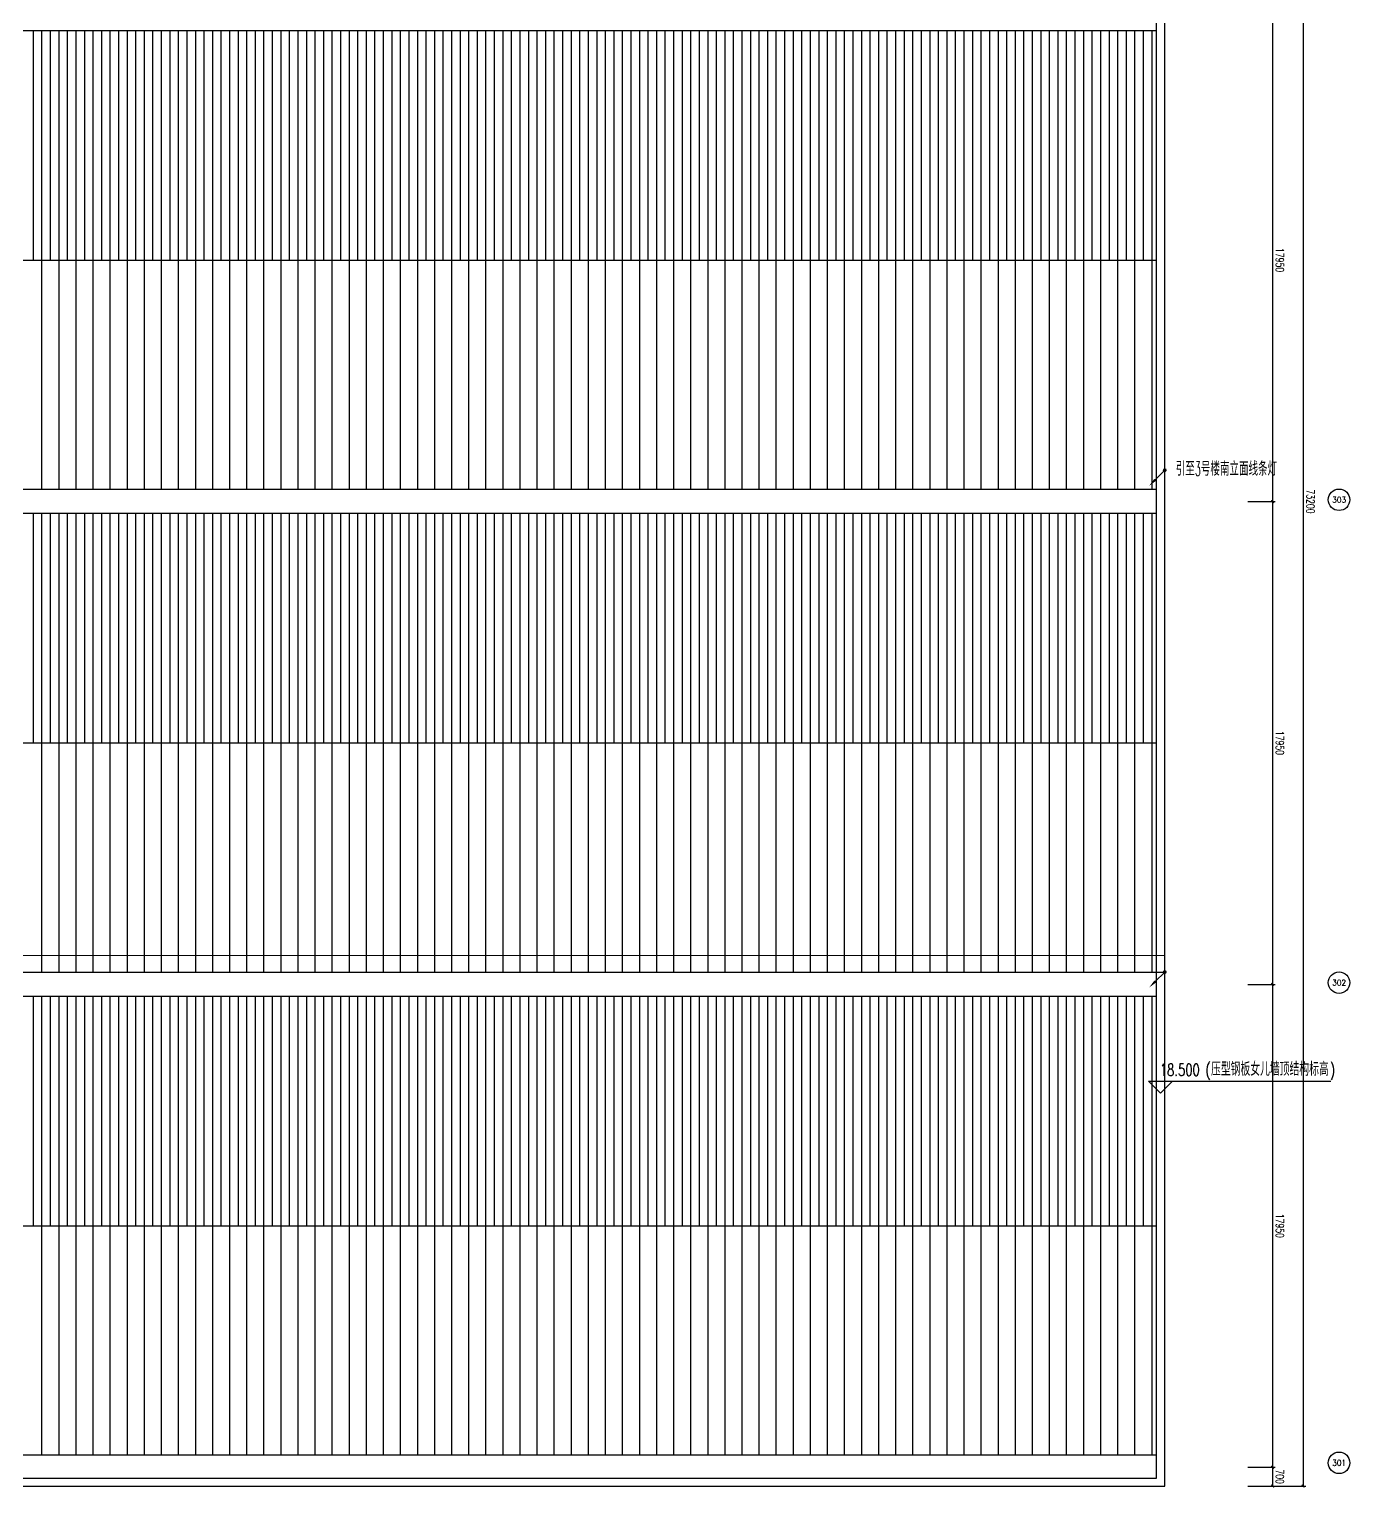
# Model space of a CAD drawing. Extents: x -474411 to 577939, y 0 to 1014176.
# Drawn here: x 329724 to 378830, y 548156 to 602377 of the extents above; entities that cross this region are included whole.
import ezdxf
from ezdxf.enums import TextEntityAlignment as Align

# ---------------------------------------------------------------- set-up
doc = ezdxf.new("R2010")
doc.units = 0
doc.header["$LTSCALE"] = 1000
doc.header["$MEASUREMENT"] = 0
doc.layers.get('Defpoints').update_dxf_attribs({"color": 210})
doc.layers.add('.灯具', color=3, linetype='Continuous', lineweight=25)
for name, color, linetype in [('A-AXIS-D', 1, 'Continuous'), ('A-AXIS-SYMB', 3, 'Continuous'), ('A-HATCH-2', 251, 'Continuous'), ('A-LIN-V', 9, 'Continuous'), ('A-SFCE', 30, 'Continuous'), ('LWIRE', 4, 'Continuous'), ('PUB_TEXT', 7, 'Continuous'), ('照明-灯具', 3, 'Continuous')]:
    doc.layers.add(name, color=color, linetype=linetype)
doc.styles.add('_TCH_AXIS', font='COMPLEX', dxfattribs={"bigfont": 'GBCBIG'})
doc.styles.add('_TCH_DIM', font='SIMPLEX', dxfattribs={"bigfont": 'GBCBIG'})
doc.styles.add('_TCH_DIM_T3', font='SIMPLEX', dxfattribs={"width": 0.705882, "bigfont": 'GBCBIG'})
doc.styles.add('_TEL_DIM', font='SIMPLEX', dxfattribs={"width": 0.8, "height": 3.5, "bigfont": 'HZTXT'})
doc.styles.add('A-DIM_T3', font='SIMPLEX', dxfattribs={"width": 0.705882, "bigfont": 'GBCBIG'})
doc.styles.get("Standard").update_dxf_attribs({"font": 'gbenor.shx', "bigfont": 'gbcbig.shx'})
doc.dimstyles.new('_TCH_ARCH&&100', dxfattribs={"dimtxt": 297.5, "dimasz": 100, "dimexe": 100, "dimexo": 100, "dimgap": 126.25, "dimtad": 1, "dimdec": 0, "dimzin": 0, "dimdsep": 46, "dimtxsty": '_TCH_DIM_T3', "dimblk": 'ARCHTICK', "dimcen": 0.09, "dimclrt": 7, "dimazin": 2, "dimtfac": 1, "dimtdec": 0, "dimtix": 1, "dimtmove": 2, "dimatfit": 3, "dimfxl": 0, "dimtolj": 1, "dimtzin": 0, "dimarcsym": 0})
doc.dimstyles.new('A-DIM&&100', dxfattribs={"dimtxt": 297.5, "dimasz": 100, "dimexe": 100, "dimexo": 100, "dimgap": 126.25, "dimtad": 1, "dimdec": 0, "dimzin": 0, "dimdsep": 46, "dimtxsty": 'A-DIM_T3', "dimblk": 'ARCHTICK', "dimcen": 0.09, "dimclrt": 7, "dimazin": 2, "dimtfac": 1, "dimtdec": 0, "dimtix": 1, "dimtmove": 2, "dimatfit": 3, "dimfxl": 0, "dimtolj": 1, "dimtzin": 0, "dimarcsym": 0})

# ---------------------------------------------------------------- blocks, each defined once
blk = doc.blocks.new('_ArchTick')
at = {"color": 0, "linetype": 'ByBlock', "const_width": 0.4}
blk.add_lwpolyline([(-0.5, -0.5), (0.5, 0.5)], dxfattribs=at)
blk = doc.blocks.new('*D806')
at = {"layer": 'A-AXIS-D', "color": 0, "lineweight": -2}
for p, q in [((375040, 602770), (376056, 602770)), ((375956, 602770), (375956, 584820)), ((375040, 584820), (376056, 584820))]:
    blk.add_line(p, q, dxfattribs=at)
at = {"layer": 'Defpoints', "color": 0}
for p in [(374940, 602770), (374940, 584820), (375956, 584820)]:
    blk.add_point(p, dxfattribs=at)
at = {"layer": 'A-AXIS-D', "color": 0, "lineweight": -2, "xscale": 100, "yscale": 100, "zscale": 100}
for p, rotation in [((375956, 602770), 90), ((375956, 584820), 270)]:
    blk.add_blockref('_ArchTick', p, dxfattribs=dict(at, rotation=rotation))
at = {"layer": 'A-AXIS-D', "color": 7, "insert": (376231, 593795), "char_height": 297.5, "attachment_point": 5, "rotation": 270, "style": 'A-DIM_T3'}
blk.add_mtext('\\A1;17950', dxfattribs=at)
blk = doc.blocks.new('*D833')
at = {"layer": 'A-AXIS-D', "color": 0, "lineweight": -2}
for p, q in [((375040, 584820), (376056, 584820)), ((375956, 584820), (375956, 566870)), ((375040, 566870), (376056, 566870))]:
    blk.add_line(p, q, dxfattribs=at)
at = {"layer": 'Defpoints', "color": 0}
for p in [(374940, 584820), (374940, 566870), (375956, 566870)]:
    blk.add_point(p, dxfattribs=at)
at = {"layer": 'A-AXIS-D', "color": 0, "lineweight": -2, "xscale": 100, "yscale": 100, "zscale": 100}
for p, rotation in [((375956, 584820), 90), ((375956, 566870), 270)]:
    blk.add_blockref('_ArchTick', p, dxfattribs=dict(at, rotation=rotation))
at = {"layer": 'A-AXIS-D', "color": 7, "insert": (376231, 575845), "char_height": 297.5, "attachment_point": 5, "rotation": 270, "style": 'A-DIM_T3'}
blk.add_mtext('\\A1;17950', dxfattribs=at)
blk = doc.blocks.new('*D834')
at = {"layer": 'A-AXIS-D', "color": 0, "lineweight": -2}
for p, q in [((375040, 566870), (376056, 566870)), ((375956, 566870), (375956, 548920)), ((375040, 548920), (376056, 548920))]:
    blk.add_line(p, q, dxfattribs=at)
at = {"layer": 'Defpoints', "color": 0}
for p in [(374940, 566870), (374940, 548920), (375956, 548920)]:
    blk.add_point(p, dxfattribs=at)
at = {"layer": 'A-AXIS-D', "color": 0, "lineweight": -2, "xscale": 100, "yscale": 100, "zscale": 100}
for p, rotation in [((375956, 566870), 90), ((375956, 548920), 270)]:
    blk.add_blockref('_ArchTick', p, dxfattribs=dict(at, rotation=rotation))
at = {"layer": 'A-AXIS-D', "color": 7, "insert": (376231, 557895), "char_height": 297.5, "attachment_point": 5, "rotation": 270, "style": 'A-DIM_T3'}
blk.add_mtext('\\A1;17950', dxfattribs=at)
blk = doc.blocks.new('*D835')
at = {"layer": 'A-AXIS-D', "color": 0, "lineweight": -2}
for p, q in [((375040, 548920), (376056, 548920)), ((375956, 548920), (375956, 548220)), ((375040, 548220), (376056, 548220))]:
    blk.add_line(p, q, dxfattribs=at)
at = {"layer": 'Defpoints', "color": 0}
for p in [(374940, 548920), (374940, 548220), (375956, 548220)]:
    blk.add_point(p, dxfattribs=at)
at = {"layer": 'A-AXIS-D', "color": 0, "lineweight": -2, "xscale": 100, "yscale": 100, "zscale": 100}
for p, rotation in [((375956, 548920), 90), ((375956, 548220), 270)]:
    blk.add_blockref('_ArchTick', p, dxfattribs=dict(at, rotation=rotation))
at = {"layer": 'A-AXIS-D', "color": 7, "insert": (376231, 548570), "char_height": 297.5, "attachment_point": 5, "rotation": 270, "style": 'A-DIM_T3'}
blk.add_mtext('\\A1;700', dxfattribs=at)
blk = doc.blocks.new('*D942')
at = {"layer": 'A-AXIS-D', "color": 0, "lineweight": -2}
for p, q in [((375300, 621420), (377195, 621420)), ((377095, 621420), (377095, 548220)), ((375300, 548220), (377195, 548220))]:
    blk.add_line(p, q, dxfattribs=at)
at = {"layer": 'Defpoints', "color": 0}
for p in [(375200, 621420), (375200, 548220), (377095, 548220)]:
    blk.add_point(p, dxfattribs=at)
at = {"layer": 'A-AXIS-D', "color": 0, "lineweight": -2, "xscale": 100, "yscale": 100, "zscale": 100}
for p, rotation in [((377095, 621420), 90), ((377095, 548220), 270)]:
    blk.add_blockref('_ArchTick', p, dxfattribs=dict(at, rotation=rotation))
at = {"layer": 'A-AXIS-D', "color": 7, "insert": (377370, 584820), "char_height": 297.5, "attachment_point": 5, "rotation": 270, "style": '_TCH_DIM_T3'}
blk.add_mtext('\\A1;73200', dxfattribs=at)
blk = doc.blocks.new('$TelecSys$00000080')
for p, q in [((-0.7, -0.7), (0, 0)), ((0.1, 0.1), (0.1, 0.1)), ((-0.1, -0.1), (-0.1, -0.1))]:
    blk.add_line(p, q)
at = {"const_width": 0.142}
blk.add_lwpolyline([(0.07, 0, 1), (-0.07, 0, 1)], format="xyb", close=True, dxfattribs=at)
blk.add_solid([(-0.63, -0.77), (-0.77, -0.63), (-1.15, -1.15)])
at = {"width": 0.8, "flags": 9}
blk.add_attdef('A', (0, 0), '', height=0.00002, rotation=180, dxfattribs=at)

msp = doc.modelspace()

# ---------------------------------------------------------------- linework, layer by layer
at = {"layer": 'A-AXIS-D', "color": 8}
for centre in [(378429.6, 584884.3), (378429.6, 566934.3), (378429.6, 549084.3)]:
    msp.add_circle(centre, 400, dxfattribs=at)
at = {"layer": 'A-AXIS-SYMB', "color": 8}
for p, q in [((371790, 562820), (371340, 563270)), ((371340, 563270), (378120, 563270)), ((371790, 562820), (372240, 563270))]:
    msp.add_line(p, q, dxfattribs=at)
at = {"layer": 'A-HATCH-2', "color": 8, "linetype": 'Continuous'}
for p, q in [((329882.5, 593795), (329882.5, 602320)), ((330200, 593795), (330200, 602320)), ((330517.5, 593795), (330517.5, 602320)), ((330835, 593795), (330835, 602320)), ((331152.5, 593795), (331152.5, 602320)), ((331470, 593795), (331470, 602320)), ((331787.5, 593795), (331787.5, 602320)), ((332105, 593795), (332105, 602320)), ((332422.5, 593795), (332422.5, 602320)), ((332740, 593795), (332740, 602320)), ((333057.5, 593795), (333057.5, 602320)), ((333375, 593795), (333375, 602320)), ((333692.5, 593795), (333692.5, 602320)), ((334010, 593795), (334010, 602320)), ((334327.5, 593795), (334327.5, 602320)), ((334645, 593795), (334645, 602320)), ((334962.5, 593795), (334962.5, 602320)), ((335280, 593795), (335280, 602320)), ((335597.5, 593795), (335597.5, 602320)), ((335915, 593795), (335915, 602320)), ((336232.5, 593795), (336232.5, 602320)), ((336550, 593795), (336550, 602320)), ((336867.5, 593795), (336867.5, 602320)), ((337185, 593795), (337185, 602320)), ((337502.5, 593795), (337502.5, 602320)), ((337820, 593795), (337820, 602320)), ((338137.5, 593795), (338137.5, 602320)), ((338455, 593795), (338455, 602320)), ((338772.5, 593795), (338772.5, 602320)), ((339090, 593795), (339090, 602320)), ((339407.5, 593795), (339407.5, 602320)), ((339725, 593795), (339725, 602320)), ((340042.5, 593795), (340042.5, 602320)), ((340360, 593795), (340360, 602320)), ((340677.5, 593795), (340677.5, 602320)), ((340995, 593795), (340995, 602320)), ((341312.5, 593795), (341312.5, 602320)), ((341630, 593795), (341630, 602320)), ((341947.5, 593795), (341947.5, 602320)), ((342265, 593795), (342265, 602320)), ((342582.5, 593795), (342582.5, 602320)), ((342900, 593795), (342900, 602320)), ((343217.5, 593795), (343217.5, 602320)), ((343535, 593795), (343535, 602320)), ((343852.5, 593795), (343852.5, 602320)), ((344170, 593795), (344170, 602320)), ((344487.5, 593795), (344487.5, 602320)), ((344805, 593795), (344805, 602320)), ((345122.5, 593795), (345122.5, 602320)), ((345440, 593795), (345440, 602320)), ((345757.5, 593795), (345757.5, 602320)), ((346075, 593795), (346075, 602320)), ((346392.5, 593795), (346392.5, 602320)), ((346710, 593795), (346710, 602320)), ((347027.5, 593795), (347027.5, 602320)), ((347345, 593795), (347345, 602320)), ((347662.5, 593795), (347662.5, 602320)), ((347980, 593795), (347980, 602320)), ((348297.5, 593795), (348297.5, 602320)), ((348615, 593795), (348615, 602320)), ((348932.5, 593795), (348932.5, 602320)), ((349250, 593795), (349250, 602320)), ((349567.5, 593795), (349567.5, 602320)), ((349885, 593795), (349885, 602320)), ((350202.5, 593795), (350202.5, 602320)), ((350520, 593795), (350520, 602320)), ((350837.5, 593795), (350837.5, 602320)), ((351155, 593795), (351155, 602320)), ((351472.5, 593795), (351472.5, 602320)), ((351790, 593795), (351790, 602320)), ((352107.5, 593795), (352107.5, 602320)), ((352425, 593795), (352425, 602320)), ((352742.5, 593795), (352742.5, 602320)), ((353060, 593795), (353060, 602320)), ((353377.5, 593795), (353377.5, 602320)), ((353695, 593795), (353695, 602320)), ((354012.5, 593795), (354012.5, 602320)), ((354330, 593795), (354330, 602320)), ((354647.5, 593795), (354647.5, 602320)), ((354965, 593795), (354965, 602320)), ((355282.5, 593795), (355282.5, 602320)), ((355600, 593795), (355600, 602320)), ((355917.5, 593795), (355917.5, 602320)), ((356235, 593795), (356235, 602320)), ((356552.5, 593795), (356552.5, 602320)), ((356870, 593795), (356870, 602320)), ((357187.5, 593795), (357187.5, 602320)), ((357505, 593795), (357505, 602320)), ((357822.5, 593795), (357822.5, 602320)), ((358140, 593795), (358140, 602320)), ((358457.5, 593795), (358457.5, 602320)), ((358775, 593795), (358775, 602320)), ((359092.5, 593795), (359092.5, 602320)), ((359410, 593795), (359410, 602320)), ((359727.5, 593795), (359727.5, 602320)), ((360045, 593795), (360045, 602320)), ((360362.5, 593795), (360362.5, 602320)), ((360680, 593795), (360680, 602320)), ((360997.5, 593795), (360997.5, 602320)), ((361315, 593795), (361315, 602320)), ((361632.5, 593795), (361632.5, 602320)), ((361950, 593795), (361950, 602320)), ((362267.5, 593795), (362267.5, 602320)), ((362585, 593795), (362585, 602320)), ((362902.5, 593795), (362902.5, 602320)), ((363220, 593795), (363220, 602320)), ((363537.5, 593795), (363537.5, 602320)), ((363855, 593795), (363855, 602320)), ((364172.5, 593795), (364172.5, 602320)), ((364490, 593795), (364490, 602320)), ((364807.5, 593795), (364807.5, 602320)), ((365125, 593795), (365125, 602320)), ((365442.5, 593795), (365442.5, 602320)), ((365760, 593795), (365760, 602320)), ((366077.5, 593795), (366077.5, 602320)), ((366395, 593795), (366395, 602320)), ((366712.5, 593795), (366712.5, 602320)), ((367030, 593795), (367030, 602320)), ((367347.5, 593795), (367347.5, 602320)), ((367665, 593795), (367665, 602320)), ((367982.5, 593795), (367982.5, 602320)), ((368300, 593795), (368300, 602320)), ((368617.5, 593795), (368617.5, 602320)), ((368935, 593795), (368935, 602320)), ((369252.5, 593795), (369252.5, 602320)), ((369570, 593795), (369570, 602320)), ((369887.5, 593795), (369887.5, 602320)), ((370205, 593795), (370205, 602320)), ((370522.5, 593795), (370522.5, 602320)), ((370840, 593795), (370840, 602320)), ((371157.5, 593795), (371157.5, 602320)), ((371475, 593795), (371475, 602320)), ((330200, 585270), (330200, 593795)), ((330835, 585270), (330835, 593795)), ((331470, 585270), (331470, 593795)), ((332105, 585270), (332105, 593795)), ((332740, 585270), (332740, 593795)), ((333375, 585270), (333375, 593795)), ((334010, 585270), (334010, 593795)), ((334645, 585270), (334645, 593795)), ((335280, 585270), (335280, 593795)), ((335915, 585270), (335915, 593795)), ((336550, 585270), (336550, 593795)), ((337185, 585270), (337185, 593795)), ((337820, 585270), (337820, 593795)), ((338455, 585270), (338455, 593795)), ((339090, 585270), (339090, 593795)), ((339725, 585270), (339725, 593795)), ((340360, 585270), (340360, 593795)), ((340995, 585270), (340995, 593795)), ((341630, 585270), (341630, 593795)), ((342265, 585270), (342265, 593795)), ((342900, 585270), (342900, 593795)), ((343535, 585270), (343535, 593795)), ((344170, 585270), (344170, 593795)), ((344805, 585270), (344805, 593795)), ((345440, 585270), (345440, 593795)), ((346075, 585270), (346075, 593795)), ((346710, 585270), (346710, 593795)), ((347345, 585270), (347345, 593795)), ((347980, 585270), (347980, 593795)), ((348615, 585270), (348615, 593795)), ((349250, 585270), (349250, 593795)), ((349885, 585270), (349885, 593795)), ((350520, 585270), (350520, 593795)), ((351155, 585270), (351155, 593795)), ((351790, 585270), (351790, 593795)), ((352425, 585270), (352425, 593795)), ((353060, 585270), (353060, 593795)), ((353695, 585270), (353695, 593795)), ((354330, 585270), (354330, 593795)), ((354965, 585270), (354965, 593795)), ((355600, 585270), (355600, 593795)), ((356235, 585270), (356235, 593795)), ((356870, 585270), (356870, 593795)), ((357505, 585270), (357505, 593795)), ((358140, 585270), (358140, 593795)), ((358775, 585270), (358775, 593795)), ((359410, 585270), (359410, 593795)), ((360045, 585270), (360045, 593795)), ((360680, 585270), (360680, 593795)), ((361315, 585270), (361315, 593795)), ((361950, 585270), (361950, 593795)), ((362585, 585270), (362585, 593795)), ((363220, 585270), (363220, 593795)), ((363855, 585270), (363855, 593795)), ((364490, 585270), (364490, 593795)), ((365125, 585270), (365125, 593795)), ((365760, 585270), (365760, 593795)), ((366395, 585270), (366395, 593795)), ((367030, 585270), (367030, 593795)), ((367665, 585270), (367665, 593795)), ((368300, 585270), (368300, 593795)), ((368935, 585270), (368935, 593795)), ((369570, 585270), (369570, 593795)), ((370205, 585270), (370205, 593795)), ((370840, 585270), (370840, 593795)), ((371475, 585270), (371475, 593795)), ((329882.5, 575845), (329882.5, 584370)), ((330200, 575845), (330200, 584370)), ((330517.5, 575845), (330517.5, 584370)), ((330835, 575845), (330835, 584370)), ((331152.5, 575845), (331152.5, 584370)), ((331470, 575845), (331470, 584370)), ((331787.5, 575845), (331787.5, 584370)), ((332105, 575845), (332105, 584370)), ((332422.5, 575845), (332422.5, 584370)), ((332740, 575845), (332740, 584370)), ((333057.5, 575845), (333057.5, 584370)), ((333375, 575845), (333375, 584370)), ((333692.5, 575845), (333692.5, 584370)), ((334010, 575845), (334010, 584370)), ((334327.5, 575845), (334327.5, 584370)), ((334645, 575845), (334645, 584370)), ((334962.5, 575845), (334962.5, 584370)), ((335280, 575845), (335280, 584370)), ((335597.5, 575845), (335597.5, 584370)), ((335915, 575845), (335915, 584370)), ((336232.5, 575845), (336232.5, 584370)), ((336550, 575845), (336550, 584370)), ((336867.5, 575845), (336867.5, 584370)), ((337185, 575845), (337185, 584370)), ((337502.5, 575845), (337502.5, 584370)), ((337820, 575845), (337820, 584370)), ((338137.5, 575845), (338137.5, 584370)), ((338455, 575845), (338455, 584370)), ((338772.5, 575845), (338772.5, 584370)), ((339090, 575845), (339090, 584370)), ((339407.5, 575845), (339407.5, 584370)), ((339725, 575845), (339725, 584370)), ((340042.5, 575845), (340042.5, 584370)), ((340360, 575845), (340360, 584370)), ((340677.5, 575845), (340677.5, 584370)), ((340995, 575845), (340995, 584370)), ((341312.5, 575845), (341312.5, 584370)), ((341630, 575845), (341630, 584370)), ((341947.5, 575845), (341947.5, 584370)), ((342265, 575845), (342265, 584370)), ((342582.5, 575845), (342582.5, 584370)), ((342900, 575845), (342900, 584370)), ((343217.5, 575845), (343217.5, 584370)), ((343535, 575845), (343535, 584370)), ((343852.5, 575845), (343852.5, 584370)), ((344170, 575845), (344170, 584370)), ((344487.5, 575845), (344487.5, 584370)), ((344805, 575845), (344805, 584370)), ((345122.5, 575845), (345122.5, 584370)), ((345440, 575845), (345440, 584370)), ((345757.5, 575845), (345757.5, 584370)), ((346075, 575845), (346075, 584370)), ((346392.5, 575845), (346392.5, 584370)), ((346710, 575845), (346710, 584370)), ((347027.5, 575845), (347027.5, 584370)), ((347345, 575845), (347345, 584370)), ((347662.5, 575845), (347662.5, 584370)), ((347980, 575845), (347980, 584370)), ((348297.5, 575845), (348297.5, 584370)), ((348615, 575845), (348615, 584370)), ((348932.5, 575845), (348932.5, 584370)), ((349250, 575845), (349250, 584370)), ((349567.5, 575845), (349567.5, 584370)), ((349885, 575845), (349885, 584370)), ((350202.5, 575845), (350202.5, 584370)), ((350520, 575845), (350520, 584370)), ((350837.5, 575845), (350837.5, 584370)), ((351155, 575845), (351155, 584370)), ((351472.5, 575845), (351472.5, 584370)), ((351790, 575845), (351790, 584370)), ((352107.5, 575845), (352107.5, 584370)), ((352425, 575845), (352425, 584370)), ((352742.5, 575845), (352742.5, 584370)), ((353060, 575845), (353060, 584370)), ((353377.5, 575845), (353377.5, 584370)), ((353695, 575845), (353695, 584370)), ((354012.5, 575845), (354012.5, 584370)), ((354330, 575845), (354330, 584370)), ((354647.5, 575845), (354647.5, 584370)), ((354965, 575845), (354965, 584370)), ((355282.5, 575845), (355282.5, 584370)), ((355600, 575845), (355600, 584370)), ((355917.5, 575845), (355917.5, 584370)), ((356235, 575845), (356235, 584370)), ((356552.5, 575845), (356552.5, 584370)), ((356870, 575845), (356870, 584370)), ((357187.5, 575845), (357187.5, 584370)), ((357505, 575845), (357505, 584370)), ((357822.5, 575845), (357822.5, 584370)), ((358140, 575845), (358140, 584370)), ((358457.5, 575845), (358457.5, 584370)), ((358775, 575845), (358775, 584370)), ((359092.5, 575845), (359092.5, 584370)), ((359410, 575845), (359410, 584370)), ((359727.5, 575845), (359727.5, 584370)), ((360045, 575845), (360045, 584370)), ((360362.5, 575845), (360362.5, 584370)), ((360680, 575845), (360680, 584370)), ((360997.5, 575845), (360997.5, 584370)), ((361315, 575845), (361315, 584370)), ((361632.5, 575845), (361632.5, 584370)), ((361950, 575845), (361950, 584370)), ((362267.5, 575845), (362267.5, 584370)), ((362585, 575845), (362585, 584370)), ((362902.5, 575845), (362902.5, 584370)), ((363220, 575845), (363220, 584370)), ((363537.5, 575845), (363537.5, 584370)), ((363855, 575845), (363855, 584370)), ((364172.5, 575845), (364172.5, 584370)), ((364490, 575845), (364490, 584370)), ((364807.5, 575845), (364807.5, 584370)), ((365125, 575845), (365125, 584370)), ((365442.5, 575845), (365442.5, 584370)), ((365760, 575845), (365760, 584370)), ((366077.5, 575845), (366077.5, 584370)), ((366395, 575845), (366395, 584370)), ((366712.5, 575845), (366712.5, 584370)), ((367030, 575845), (367030, 584370)), ((367347.5, 575845), (367347.5, 584370)), ((367665, 575845), (367665, 584370)), ((367982.5, 575845), (367982.5, 584370)), ((368300, 575845), (368300, 584370)), ((368617.5, 575845), (368617.5, 584370)), ((368935, 575845), (368935, 584370)), ((369252.5, 575845), (369252.5, 584370)), ((369570, 575845), (369570, 584370)), ((369887.5, 575845), (369887.5, 584370)), ((370205, 575845), (370205, 584370)), ((370522.5, 575845), (370522.5, 584370)), ((370840, 575845), (370840, 584370)), ((371157.5, 575845), (371157.5, 584370)), ((371475, 575845), (371475, 584370)), ((330200, 567323.5), (330200, 575845)), ((330835, 567323.5), (330835, 575845)), ((331470, 567323.4), (331470, 575845)), ((332105, 567323.4), (332105, 575845)), ((332740, 567323.3), (332740, 575845)), ((333375, 567323.3), (333375, 575845)), ((334010, 567323.2), (334010, 575845)), ((334645, 567323.2), (334645, 575845)), ((335280, 567323.1), (335280, 575845)), ((335915, 567323.1), (335915, 575845)), ((336550, 567323), (336550, 575845)), ((337185, 567322.9), (337185, 575845)), ((337820, 567322.9), (337820, 575845)), ((338455, 567322.8), (338455, 575845)), ((339090, 567322.8), (339090, 575845)), ((339725, 567322.7), (339725, 575845)), ((340360, 567322.7), (340360, 575845)), ((340995, 567322.6), (340995, 575845)), ((341630, 567322.6), (341630, 575845)), ((342265, 567322.5), (342265, 575845)), ((342900, 567322.5), (342900, 575845)), ((343535, 567322.4), (343535, 575845)), ((344170, 567322.4), (344170, 575845)), ((344805, 567322.3), (344805, 575845)), ((345440, 567322.2), (345440, 575845)), ((346075, 567322.2), (346075, 575845)), ((346710, 567322.1), (346710, 575845)), ((347345, 567322.1), (347345, 575845)), ((347980, 567322), (347980, 575845)), ((348615, 567322), (348615, 575845)), ((349250, 567321.9), (349250, 575845)), ((349885, 567321.9), (349885, 575845)), ((350520, 567321.8), (350520, 575845)), ((351155, 567321.8), (351155, 575845)), ((351790, 567321.7), (351790, 575845)), ((352425, 567321.6), (352425, 575845)), ((353060, 567321.6), (353060, 575845)), ((353695, 567321.5), (353695, 575845)), ((354330, 567321.5), (354330, 575845)), ((354965, 567321.4), (354965, 575845)), ((355600, 567321.4), (355600, 575845)), ((356235, 567321.3), (356235, 575845)), ((356870, 567321.3), (356870, 575845)), ((357505, 567321.2), (357505, 575845)), ((358140, 567321.2), (358140, 575845)), ((358775, 567321.1), (358775, 575845)), ((359410, 567321), (359410, 575845)), ((360045, 567321), (360045, 575845)), ((360680, 567320.9), (360680, 575845)), ((361315, 567320.9), (361315, 575845)), ((361950, 567320.8), (361950, 575845)), ((362585, 567320.8), (362585, 575845)), ((363220, 567320.7), (363220, 575845)), ((363855, 567320.7), (363855, 575845)), ((364490, 567320.6), (364490, 575845)), ((365125, 567320.6), (365125, 575845)), ((365760, 567320.5), (365760, 575845)), ((366395, 567320.4), (366395, 575845)), ((367030, 567320.4), (367030, 575845)), ((367665, 567320.3), (367665, 575845)), ((368300, 567320.3), (368300, 575845)), ((368935, 567320.2), (368935, 575845)), ((369570, 567320.2), (369570, 575845)), ((370205, 567320.1), (370205, 575845)), ((370840, 567320.1), (370840, 575845)), ((371475, 567320), (371475, 575845)), ((329882.5, 557895), (329882.5, 566420)), ((330200, 557895), (330200, 566420)), ((330517.5, 557895), (330517.5, 566420)), ((330835, 557895), (330835, 566420)), ((331152.5, 557895), (331152.5, 566420)), ((331470, 557895), (331470, 566420)), ((331787.5, 557895), (331787.5, 566420)), ((332105, 557895), (332105, 566420)), ((332422.5, 557895), (332422.5, 566420)), ((332740, 557895), (332740, 566420)), ((333057.5, 557895), (333057.5, 566420)), ((333375, 557895), (333375, 566420)), ((333692.5, 557895), (333692.5, 566420)), ((334010, 557895), (334010, 566420)), ((334327.5, 557895), (334327.5, 566420)), ((334645, 557895), (334645, 566420)), ((334962.5, 557895), (334962.5, 566420)), ((335280, 557895), (335280, 566420)), ((335597.5, 557895), (335597.5, 566420)), ((335915, 557895), (335915, 566420)), ((336232.5, 557895), (336232.5, 566420)), ((336550, 557895), (336550, 566420)), ((336867.5, 557895), (336867.5, 566420)), ((337185, 557895), (337185, 566420)), ((337502.5, 557895), (337502.5, 566420)), ((337820, 557895), (337820, 566420)), ((338137.5, 557895), (338137.5, 566420)), ((338455, 557895), (338455, 566420)), ((338772.5, 557895), (338772.5, 566420)), ((339090, 557895), (339090, 566420)), ((339407.5, 557895), (339407.5, 566420)), ((339725, 557895), (339725, 566420)), ((340042.5, 557895), (340042.5, 566420)), ((340360, 557895), (340360, 566420)), ((340677.5, 557895), (340677.5, 566420)), ((340995, 557895), (340995, 566420)), ((341312.5, 557895), (341312.5, 566420)), ((341630, 557895), (341630, 566420)), ((341947.5, 557895), (341947.5, 566420)), ((342265, 557895), (342265, 566420)), ((342582.5, 557895), (342582.5, 566420)), ((342900, 557895), (342900, 566420)), ((343217.5, 557895), (343217.5, 566420)), ((343535, 557895), (343535, 566420)), ((343852.5, 557895), (343852.5, 566420)), ((344170, 557895), (344170, 566420)), ((344487.5, 557895), (344487.5, 566420)), ((344805, 557895), (344805, 566420)), ((345122.5, 557895), (345122.5, 566420)), ((345440, 557895), (345440, 566420)), ((345757.5, 557895), (345757.5, 566420)), ((346075, 557895), (346075, 566420)), ((346392.5, 557895), (346392.5, 566420)), ((346710, 557895), (346710, 566420)), ((347027.5, 557895), (347027.5, 566420)), ((347345, 557895), (347345, 566420)), ((347662.5, 557895), (347662.5, 566420)), ((347980, 557895), (347980, 566420)), ((348297.5, 557895), (348297.5, 566420)), ((348615, 557895), (348615, 566420)), ((348932.5, 557895), (348932.5, 566420)), ((349250, 557895), (349250, 566420)), ((349567.5, 557895), (349567.5, 566420)), ((349885, 557895), (349885, 566420)), ((350202.5, 557895), (350202.5, 566420)), ((350520, 557895), (350520, 566420)), ((350837.5, 557895), (350837.5, 566420)), ((351155, 557895), (351155, 566420)), ((351472.5, 557895), (351472.5, 566420)), ((351790, 557895), (351790, 566420)), ((352107.5, 557895), (352107.5, 566420)), ((352425, 557895), (352425, 566420)), ((352742.5, 557895), (352742.5, 566420)), ((353060, 557895), (353060, 566420)), ((353377.5, 557895), (353377.5, 566420)), ((353695, 557895), (353695, 566420)), ((354012.5, 557895), (354012.5, 566420)), ((354330, 557895), (354330, 566420)), ((354647.5, 557895), (354647.5, 566420)), ((354965, 557895), (354965, 566420)), ((355282.5, 557895), (355282.5, 566420)), ((355600, 557895), (355600, 566420)), ((355917.5, 557895), (355917.5, 566420)), ((356235, 557895), (356235, 566420)), ((356552.5, 557895), (356552.5, 566420)), ((356870, 557895), (356870, 566420)), ((357187.5, 557895), (357187.5, 566420)), ((357505, 557895), (357505, 566420)), ((357822.5, 557895), (357822.5, 566420)), ((358140, 557895), (358140, 566420)), ((358457.5, 557895), (358457.5, 566420)), ((358775, 557895), (358775, 566420)), ((359092.5, 557895), (359092.5, 566420)), ((359410, 557895), (359410, 566420)), ((359727.5, 557895), (359727.5, 566420)), ((360045, 557895), (360045, 566420)), ((360362.5, 557895), (360362.5, 566420)), ((360680, 557895), (360680, 566420)), ((360997.5, 557895), (360997.5, 566420)), ((361315, 557895), (361315, 566420)), ((361632.5, 557895), (361632.5, 566420)), ((361950, 557895), (361950, 566420)), ((362267.5, 557895), (362267.5, 566420)), ((362585, 557895), (362585, 566420)), ((362902.5, 557895), (362902.5, 566420)), ((363220, 557895), (363220, 566420)), ((363537.5, 557895), (363537.5, 566420)), ((363855, 557895), (363855, 566420)), ((364172.5, 557895), (364172.5, 566420)), ((364490, 557895), (364490, 566420)), ((364807.5, 557895), (364807.5, 566420)), ((365125, 557895), (365125, 566420)), ((365442.5, 557895), (365442.5, 566420)), ((365760, 557895), (365760, 566420)), ((366077.5, 557895), (366077.5, 566420)), ((366395, 557895), (366395, 566420)), ((366712.5, 557895), (366712.5, 566420)), ((367030, 557895), (367030, 566420)), ((367347.5, 557895), (367347.5, 566420)), ((367665, 557895), (367665, 566420)), ((367982.5, 557895), (367982.5, 566420)), ((368300, 557895), (368300, 566420)), ((368617.5, 557895), (368617.5, 566420)), ((368935, 557895), (368935, 566420)), ((369252.5, 557895), (369252.5, 566420)), ((369570, 557895), (369570, 566420)), ((369887.5, 557895), (369887.5, 566420)), ((370205, 557895), (370205, 566420)), ((370522.5, 557895), (370522.5, 566420)), ((370840, 557895), (370840, 566420)), ((371157.5, 557895), (371157.5, 566420)), ((371475, 557895), (371475, 566420)), ((330200, 549370), (330200, 557895)), ((330835, 549370), (330835, 557895)), ((331470, 549370), (331470, 557895)), ((332105, 549370), (332105, 557895)), ((332740, 549370), (332740, 557895)), ((333375, 549370), (333375, 557895)), ((334010, 549370), (334010, 557895)), ((334645, 549370), (334645, 557895)), ((335280, 549370), (335280, 557895)), ((335915, 549370), (335915, 557895)), ((336550, 549370), (336550, 557895)), ((337185, 549370), (337185, 557895)), ((337820, 549370), (337820, 557895)), ((338455, 549370), (338455, 557895)), ((339090, 549370), (339090, 557895)), ((339725, 549370), (339725, 557895)), ((340360, 549370), (340360, 557895)), ((340995, 549370), (340995, 557895)), ((341630, 549370), (341630, 557895)), ((342265, 549370), (342265, 557895)), ((342900, 549370), (342900, 557895)), ((343535, 549370), (343535, 557895)), ((344170, 549370), (344170, 557895)), ((344805, 549370), (344805, 557895)), ((345440, 549370), (345440, 557895)), ((346075, 549370), (346075, 557895)), ((346710, 549370), (346710, 557895)), ((347345, 549370), (347345, 557895)), ((347980, 549370), (347980, 557895)), ((348615, 549370), (348615, 557895)), ((349250, 549370), (349250, 557895)), ((349885, 549370), (349885, 557895)), ((350520, 549370), (350520, 557895)), ((351155, 549370), (351155, 557895)), ((351790, 549370), (351790, 557895)), ((352425, 549370), (352425, 557895)), ((353060, 549370), (353060, 557895)), ((353695, 549370), (353695, 557895)), ((354330, 549370), (354330, 557895)), ((354965, 549370), (354965, 557895)), ((355600, 549370), (355600, 557895)), ((356235, 549370), (356235, 557895)), ((356870, 549370), (356870, 557895)), ((357505, 549370), (357505, 557895)), ((358140, 549370), (358140, 557895)), ((358775, 549370), (358775, 557895)), ((359410, 549370), (359410, 557895)), ((360045, 549370), (360045, 557895)), ((360680, 549370), (360680, 557895)), ((361315, 549370), (361315, 557895)), ((361950, 549370), (361950, 557895)), ((362585, 549370), (362585, 557895)), ((363220, 549370), (363220, 557895)), ((363855, 549370), (363855, 557895)), ((364490, 549370), (364490, 557895)), ((365125, 549370), (365125, 557895)), ((365760, 549370), (365760, 557895)), ((366395, 549370), (366395, 557895)), ((367030, 549370), (367030, 557895)), ((367665, 549370), (367665, 557895)), ((368300, 549370), (368300, 557895)), ((368935, 549370), (368935, 557895)), ((369570, 549370), (369570, 557895)), ((370205, 549370), (370205, 557895)), ((370840, 549370), (370840, 557895)), ((371475, 549370), (371475, 557895))]:
    msp.add_line(p, q, dxfattribs=at)
at = {"layer": 'A-LIN-V', "color": 8}
for p, q in [((371645.8, 602320), (198632.8, 602320)), ((371645.8, 585270), (193100.7, 585270)), ((371645.8, 584370), (192808.7, 584370)), ((187276.6, 567320), (371645.8, 567320)), ((371645.8, 566420), (186845.8, 566420)), ((371645.8, 549370), (186545.8, 549370))]:
    msp.add_line(p, q, dxfattribs=at)
at = {"layer": 'A-SFCE', "color": 8}
for p, q in [((371945.8, 548220), (371945.8, 621419.9)), ((371645.8, 548519.9), (371645.8, 621119.9)), ((195122.7, 593795), (371645.8, 593795)), ((189306.7, 575845), (371645.8, 575845)), ((186545.8, 557895), (371645.8, 557895)), ((186245.8, 548219.9), (371945.8, 548219.9)), ((186545.8, 548519.9), (371645.8, 548519.9))]:
    msp.add_line(p, q, dxfattribs=at)
at = {"layer": '照明-灯具', "color": 6, "ltscale": 500}
msp.add_lwpolyline([(186443.7, 567445.1), (186423.1, 567929.7), (371945.8, 567953.1), (371945.8, 586032), (371945.8, 586032)], dxfattribs=at)
at = {"layer": '照明-灯具', "color": 1, "ltscale": 500}
msp.add_lwpolyline([(188524.8, 567285.6), (188524.8, 567285.6), (188524.8, 567285.6), (203458.7, 567327.2), (370581.3, 567327.2), (371475, 567327.2), (371945.8, 567329.1)], dxfattribs=at)

# ---------------------------------------------------------------- block references
at = {"layer": 'LWIRE', "color": 6, "ltscale": 500, "xscale": 500, "yscale": 500, "zscale": 500}
for p in [(371945.8, 585979.9), (371945.8, 567329.1)]:
    msp.add_blockref('$TelecSys$00000080', p, dxfattribs=at)

# ---------------------------------------------------------------- texts
at = {"layer": '.灯具', "color": 7, "linetype": 'ByBlock', "style": '_TEL_DIM', "width": 0.5}
msp.add_text('引至3号楼南立面线条灯', height=525, rotation=0.00525, dxfattribs=at).set_placement((372357.2, 585775.8))
at = {"layer": 'PUB_TEXT', "color": 8, "style": '_TCH_AXIS'}
for s, height, p, p2 in [('303', 206.28, (378169.3, 584781.1), (378689.9, 584781.1)), ('302', 206.28, (378169.3, 566831.1), (378689.9, 566831.1)), ('301', 224.46, (378173, 548972.1), (378686.1, 548972.1))]:
    msp.add_text(s, height=height, dxfattribs=at).set_placement(p, p2, align=Align.FIT)
at = {"layer": 'PUB_TEXT', "color": 8, "style": '_TCH_DIM', "width": 0.705882}
for s, height, p in [('18.500', 446.25, (371765, 563470)), ('(', 446.2, (373460, 563470)), (')', 446.2, (378093.4, 563470))]:
    msp.add_text(s, height=height, dxfattribs=at).set_placement(p)
at = {"layer": 'PUB_TEXT', "color": 8, "style": '_TCH_DIM'}
msp.add_text('压型钢板女儿墙顶结构标高', height=506.383, dxfattribs=at).set_placement((373670, 563470))

# ---------------------------------------------------------------- dimensions: what is measured, and where the dimension line sits
at = {"layer": 'A-AXIS-D', "color": 8}
for base, p1, p2, dimstyle, picture, middle in [((377095.5, 548219.9), (375200, 621420), (375200, 548219.9), '_TCH_ARCH&&100', '*D942', (377370.5, 584820)), ((375955.8, 584820), (374940, 602770), (374940, 584820), 'A-DIM&&100', '*D806', (376230.8, 593795)), ((375955.8, 566870), (374940, 584820), (374940, 566870), 'A-DIM&&100', '*D833', (376230.8, 575845)), ((375955.8, 548920), (374940, 566870), (374940, 548920), 'A-DIM&&100', '*D834', (376230.8, 557895)), ((375955.8, 548219.9), (374940, 548920), (374940, 548219.9), 'A-DIM&&100', '*D835', (376230.8, 548570))]:
    dim = msp.add_linear_dim(base=base, p1=p1, p2=p2, angle=270, dimstyle=dimstyle, override={"dimgap": 0}, dxfattribs=at)
    dim.commit()
    dim.dimension.update_dxf_attribs({"geometry": picture, "text_midpoint": middle, "dimtype": 161, "text_rotation": 270})

doc.saveas('drawing.dxf')
